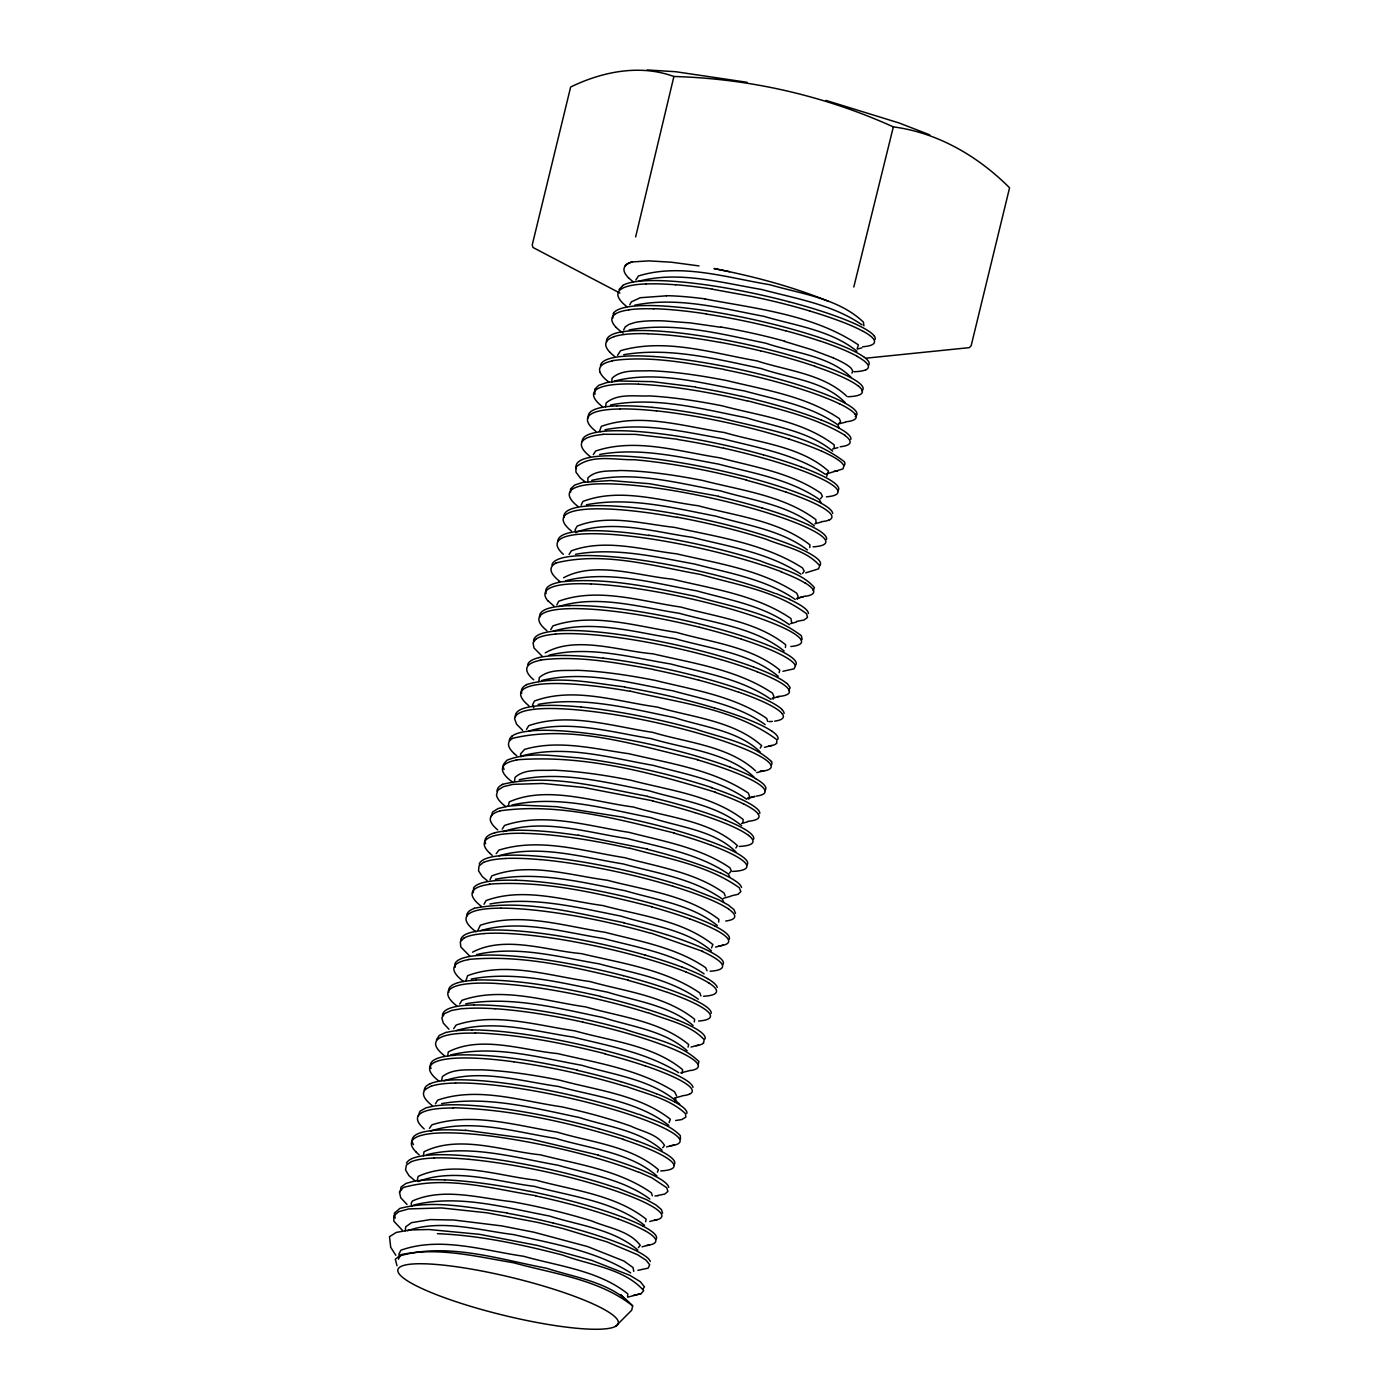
<?xml version="1.0" encoding="UTF-8"?>
<svg xmlns="http://www.w3.org/2000/svg" width="1399" height="1399" viewBox="0 0 1399 1399"><rect width="100%" height="100%" fill="white"/><g stroke="black" fill="none" stroke-linecap="round" stroke-linejoin="round"><path stroke-width="1.5" d="M834.066 447.645L834.206 444.917C802.536 420.714 759.849 415.923 722.146 405.815C698.188 401.093 674.003 397.316 649.591 395.917C635.286 396.599 618.201 393.014 606.187 402.842L605.575 406.882M742.991 822.122L743.131 819.412C711.444 795.139 668.897 790.33 631.159 780.31C605.557 775.238 579.676 771.304 553.567 770.184C540.871 770.936 525.429 768.261 515.112 777.284L514.482 781.324M611.765 382.312L612.062 378.202C621.803 369.074 637.035 371.417 649.363 370.718C675.297 371.609 701.021 375.632 726.483 380.511C764.763 389.901 806.139 396.179 839.33 418.581L840.607 421.624L838.578 423.88M809.741 547.569L809.951 544.858C778.613 520.445 735.769 516.021 698.311 505.773C660.853 500.859 619.477 487.377 582.911 501.454L581.127 505.214M473.247 892.737L473.649 887.875A130.492 25.986 13 0 1 487.464 881.65A130.492 25.165 12.4 0 1 516.004 880.303M718.649 922.046L718.876 919.335C687.416 895.115 644.956 890.219 607.323 880.251C569.83 875.337 528.455 861.854 491.836 875.896L490.035 879.656M776.602 743.096L776.935 739.756C735.279 708.751 679.582 702.945 630.092 691.106M785.416 647.475L785.696 644.782C756.509 621.418 716.183 616.976 680.963 607.079C641.284 601.378 597.67 586.968 558.691 601.238L556.837 604.963M694.324 1021.952L694.621 1019.259C665.469 995.878 625.161 991.471 589.976 981.556C550.349 976.17 506.525 961.078 467.633 975.68L465.867 980.839M405.22 1230.858L405.727 1226.783L411.463 1222.674L430.28 1219.596L453.888 1220.015L501.646 1225.891L533.998 1232.239L587.65 1246.596L623.989 1261.059L633.013 1267.546L633.764 1271.376M627.504 1296.593L627.854 1293.918C598.859 1270.572 558.603 1266.182 523.576 1256.267C483.722 1250.514 440.248 1236.209 400.918 1250.199L398.96 1253.924L399.484 1256.827M538.807 681.575L539.349 677.518C549.597 668.617 564.881 670.925 577.525 670.313C603.581 671.328 629.41 675.402 654.994 680.351C692.855 689.812 733.985 695.88 766.669 718.387L767.701 721.394M447.715 1056.018L448.275 1051.961C480.801 1035.085 522.824 1050.282 557.502 1053.569C597.181 1062.925 639.588 1069.535 674.528 1091.727L676.626 1095.872M612.797 318.185L613.496 313.393M423.39 1155.784L424.037 1151.744C458.959 1134.379 503.308 1151.027 540.171 1154.787C577.77 1164.388 619.04 1170.089 651.374 1192.822L652.319 1195.795M400.236 1191.808L401.041 1187.052L406.077 1183.379L415.153 1180.896L408.963 1175.65L405.535 1169.949L406.357 1165.192L411.393 1161.52M645.639 1221.764L646.111 1219.124C615.28 1194.763 572.873 1190.304 535.834 1180.109C497.974 1175.894 454.535 1159.876 418.179 1176.384L417.252 1180.354M681.978 1073.295L682.66 1069.728C653.141 1045.14 610.908 1041.171 574.814 1030.853C536.184 1025.275 494.407 1012.159 456.161 1025.03L453.713 1028.615M441.559 1080.588L442.416 1076.6C453.468 1067.962 468.63 1070.27 481.746 1069.798C507.959 1071.022 533.963 1075.027 559.67 1080.168C596.848 1090.328 639.36 1094.857 670.348 1119.2L669.124 1122.575M779.156 672.639L779.733 670.016C751.315 646.565 711.252 642.368 676.626 632.418C636.44 626.385 592.599 612.15 552.937 625.895L550.804 629.567M703.487 1042.902L704.204 1039.684C689.917 1024.243 667.271 1020.343 648.402 1012.771M398.383 1259.205L400.236 1255.777C448.082 1242.26 499.111 1259.292 546.554 1268.228C575.968 1277.847 610.663 1282.079 632.68 1305.914L631.718 1310.198L615.647 1326.322A113.424 19.306 13.7 0 1 432.886 1293.253A113.424 19.306 13.7 0 1 476.01 1269.925A113.424 19.306 13.7 0 1 615.647 1326.322M698.171 1064.761L698.905 1061.526C678.725 1041.993 648.279 1037.708 622.607 1028.527M688.063 1047.117L688.658 1044.511C660.311 1021.025 620.177 1016.881 585.639 1006.895C545.505 1001.212 501.507 986.347 461.88 1000.355L459.711 1004.01M508.327 805.911L509.253 801.924C546.589 785.119 594.4 802.012 633.31 806.996C667.638 817.383 710.29 820.671 737.395 845.608L735.857 847.986M969.332 347.599L971.133 345.815L1009.571 187.798C978.146 156.338 937.925 132.678 893.349 126.889C824.431 95.709 749.497 78.571 673.898 76.49L635.636 236.938M893.349 126.889L853.792 287.04M675.105 1102.115L675.857 1098.984M748.762 799.179L749.514 796.101L748.273 793.058C713.193 769.572 669.369 763.399 628.99 753.729C594.837 748.972 558.568 739.441 524.59 749.374L520.515 753.939L521.023 756.842M773.07 699.22L773.822 696.195L772.493 693.135C737.238 669.631 693.379 663.371 652.826 653.788C619.862 651.112 575.688 635.303 545.243 652.878M797.36 599.279L798.112 596.271L796.713 593.193C761.266 569.725 717.372 563.377 676.661 553.847C642.386 549.755 604.963 538.423 571.422 550.804L569.061 554.406M491.189 816.684L492.535 812.05L498.096 808.535L507.68 806.209L520.988 805.125L556.854 806.716L624.356 817.418M857.132 348.806L858.409 344.906C813.868 314.74 756.894 308.794 704.991 298.984M843.964 465.78L842.932 468.927L826.214 473.999M826.687 476.307L828.488 471.131C800.875 446.333 759.097 442.784 724.297 432.501C684.373 426.66 640.672 412.355 601.36 426.345L599.419 431.452M813.239 590.71L814.393 587.58C801.067 572.051 778.613 568.484 760.444 560.929C723.982 549.422 686.577 540.976 648.786 535.205M851.956 373.131L852.743 371.032L851.257 368.409A116.572 15.984 12.9 0 0 833.384 357.952M657.425 1172.187L658.387 1169.669C631.141 1145.956 591.112 1142.423 557.467 1132.193C516.616 1125.705 472.565 1111.873 431.976 1124.813L429.441 1128.381M418.266 1115.737L420.032 1111.226L425.995 1107.816L435.946 1105.612M795.454 665.714L794.16 668.809L782.95 671.258M788.844 690.651L790.138 687.556L787.182 683.481M711.496 947.892L712.913 944.57C682.257 920.245 639.99 915.628 602.986 905.573C565.021 900.466 523.331 886.879 486.083 900.571L484.002 904.261M477.916 930.248L480.347 925.246C520.498 911.676 564.619 926.313 605.137 932.294C639.291 941.23 676.032 947.403 705.638 967.671L707.02 970.749M623.674 329.919L625.231 326.894L628.938 324.428L634.761 322.557A116.204 23.188 12.5 0 1 663.703 320.896L690.494 322.924L721.219 327.349M629.777 304.755L631.334 301.887L640.235 297.725L666.606 295.801M760.234 748.098L761.686 745.684C733.915 720.835 692.085 717.32 657.128 707.037C617.431 701.633 573.555 686.577 534.488 701.004L532.547 704.729L533.823 707.807M526.531 729.334L528.752 725.679C568.519 711.881 612.517 726.396 652.791 732.377C687.031 742.729 728.879 745.947 755.617 770.901M435.439 1103.776L437.695 1100.139C477.531 1086.358 521.53 1101.048 561.803 1106.854C585.149 1112.048 608.32 1118.151 630.862 1126.143C642.228 1131.651 657.46 1133.977 664.525 1145.379L662.759 1147.705M593.333 454.64L595.624 451.02C635.636 437.607 679.529 451.667 719.943 457.84C754.183 466.899 791.309 472.81 820.933 493.252L822.402 496.348L820.601 498.656M617.554 355.398L620.544 350.677C665.032 337.789 712.581 353.125 756.876 360.872C786.798 370.683 823.207 373.813 846.692 396.179M502.241 829.082L504.549 825.462C544.526 811.822 588.542 826.249 628.955 832.335C663.231 841.271 700.13 847.497 729.858 867.73L731.327 870.825L729.491 873.133M436.505 1039.719L439.251 1035.435L446.176 1032.305M635.828 279.975L638.486 275.97C681.121 262.767 727.218 277.736 769.905 284.749C801.679 294.017 838.561 298.389 863.393 322.12L863.9 325.827M802.606 573.415L804.198 571.054L802.501 567.924C764.466 543.581 717.879 537.041 674.528 527.388C642.753 523.908 607.935 513.835 577.157 526.129L575.076 529.801L575.898 532.792M642.683 1289.336L644.449 1286.923L640.375 1281.729L629.795 1275.293L591.672 1260.342L537.898 1245.53L479.63 1234.338L428.916 1229.511L409.82 1229.966L396.302 1232.414L389.482 1236.681L390.723 1247.348L395.812 1255.27M496.243 853.705L498.848 850.155C539.594 837.232 583.68 851.239 624.619 857.674C658.212 866.925 695.163 872.364 724.052 892.999L725.224 896.025M536.342 638.644L533.019 642.771L533.963 647.929L542.182 656.236M638.399 1247.611L640.235 1245.302C629.2 1230.613 608.198 1227.937 592.039 1221.082C565.826 1212.95 539.052 1206.568 512.034 1201.689C479.56 1198.226 443.431 1187.121 412.355 1201.024L411.166 1203.525L411.813 1206.463M627.906 1297.1L641.004 1293.69L643.715 1290.63C624.024 1268.246 589.451 1265.186 562.573 1255.043C521.565 1244.515 479.84 1235.317 437.415 1233.691M463.996 937.89L460.288 941.929L460.831 947.001L470.029 956.339M618.988 289.541L622.852 285.571M563.587 577.752C595.397 560.719 638.206 575.898 672.324 579.134C712.441 588.839 756.142 594.89 790.89 618.463L791.642 622.293M472.512 952.194C504.829 935.057 546.869 950.655 581.337 953.611C621.488 963.264 665.067 969.35 699.832 992.94L700.916 995.948M483.669 862.221L478.983 865.998L478.545 870.843L482.34 876.613L487.079 880.548M418.056 1181.578C454.71 1167.378 496.715 1181.665 534.313 1186.352C571.352 1196.547 613.759 1201.007 644.589 1225.367M407.494 1230.735C441.315 1218.791 479.245 1230.386 513.853 1234.635C553.497 1243.973 595.782 1250.689 630.669 1272.88M443.99 1080.85C480.522 1068.626 521.023 1081.252 558.149 1086.411C595.327 1096.571 637.857 1101.1 668.844 1125.443M425.366 1089.366L431.347 1085.956M558.883 606.519C597.81 594.33 640.2 607.306 679.459 613.322C714.662 623.22 754.988 627.661 784.174 651.025M575.636 532.354C612.972 518.924 654.452 532.04 692.453 537.338C729.229 546.642 768.89 552.762 800.98 574.15M553.217 631.211C592.756 619.495 635.408 632.348 675.105 638.661C709.73 648.611 749.794 652.808 778.211 676.259M503.045 831.706C543.004 818.065 587.02 832.492 627.452 838.578C661.71 847.514 698.608 853.74 728.337 873.973L729.806 877.068M480.714 930.58C520.655 918.986 563.622 932.276 603.616 938.519C637.769 947.473 674.528 953.646 704.117 973.914M430.455 1131.057C471.043 1118.116 515.094 1131.948 555.945 1138.436C589.591 1148.666 629.62 1152.199 656.865 1175.894M456.301 1030.591C494.249 1019.084 535.17 1031.413 573.31 1037.096C609.125 1045.997 647.09 1052.713 678.742 1072.683M499.023 855.716C539.454 844.174 582.683 857.377 623.097 863.917C656.691 873.168 693.642 878.607 722.531 899.242L723.703 902.268M512.226 738.392C573.223 723.86 638.171 745.877 697.716 759.64M638.311 281.356C678.76 270.532 721.464 282.738 761.756 289.506C795.699 298.652 832.685 304.44 862.046 324.883M548.933 655.222C588.996 645.429 631.019 657.408 670.768 664C704.746 673.059 741.627 678.9 770.971 699.378M523.086 755.6C565.878 744.565 610.926 757.978 653.368 765.393C685.02 774.207 719.523 779.908 746.751 799.301M591.69 480.364C634.184 470.554 678.532 483.407 720.502 490.874C752.12 500.265 787.934 504.829 814.358 525.849M565.808 580.742C608.827 569.743 654.05 583.348 696.667 590.833C728.092 599.664 762.455 605.242 789.386 624.706M476.482 954.608C516.965 945.182 559.198 957.056 599.262 963.876C632.785 973.074 669.474 978.601 698.311 999.183M450.6 1054.986C493.812 1044.336 539.087 1057.627 581.844 1065.286C615.018 1075.324 653.473 1079.643 679.739 1104.231M519.256 779.75C562.223 770.552 606.641 782.758 648.996 790.767C680.141 800.193 715.781 804.512 741.61 825.655M555.893 562.975C603.494 551.189 653.333 566 700.427 574.447C736.364 584.782 776.183 590.85 806.628 613.829L807.485 617.431L804.11 620.002L796.608 621.401M426.433 1154.77C469.767 1144.102 515.164 1157.655 558.009 1165.245C589.084 1174.146 623.394 1179.427 649.853 1199.048M526.461 684.583C558.393 675.052 592.494 683.114 624.758 686.944M502.363 784.349C550.367 772.947 600.416 787.637 647.824 796.311M614.144 381.158C656.953 370.088 701.896 383.413 744.355 390.916C776.078 399.659 810.493 405.5 837.826 424.824L839.085 427.867M413.614 1205.064C458.277 1193.872 505.056 1207.634 549.265 1215.976C578.854 1225.402 613.986 1229.196 637.839 1250.129M541.64 680.526C584.904 669.876 630.057 683.062 672.832 690.791C704.152 699.57 738.34 705.218 765.148 724.63M723.44 898.315L730.505 896.322M814.813 523.786L820.951 522.107M790.4 623.674L796.503 622.03M796.538 598.492L803.795 596.534M741.575 823.469L747.608 821.843M772.108 698.398L779.365 696.475M649.748 1221.502L657.285 1219.491M832.492 449.062L837.949 447.61M805.719 572.856L818.537 568.868L819.709 565.738C806.384 550.209 783.93 546.624 765.76 539.087C736.678 529.871 706.985 522.736 677.011 517.14M797.71 598.125L805.037 596.184M764.519 747.328L772.038 745.335M756.719 772.65L764.151 770.674L760.304 770.989M715.501 947.14L722.968 945.164M691.054 1047.047L698.556 1045.053M690.424 1070.392L680.753 1072.928M666.519 1146.953L673.986 1144.977M642.019 1246.841L649.468 1244.883M857.727 348.928L861.836 347.861M511.912 805.037C557.974 794.702 605.697 808.902 650.955 817.646C679.214 827.211 714.085 830.114 735.874 851.851M747.486 798.357L754.935 796.398L747.661 798.304M674.335 1098.058L681.628 1096.169M839.365 423.722L845.416 422.183M634.691 305.192C677.553 296.448 721.674 308.34 763.819 316.314C795.227 325.617 830.884 330.147 856.94 351.236M610.541 404.993C655.746 396.267 702.053 408.963 746.332 417.776C775.431 426.765 808.727 431.242 832.685 451.16M586.408 504.794C629.585 496.47 673.776 507.994 716.148 516.231C746.839 525.359 781.464 530.116 807.398 549.947M495.368 879.254C538.545 870.947 582.753 882.472 625.161 890.726C656.288 899.942 691.683 904.576 717.355 925.578M471.236 979.055C516.668 970.451 563.185 983.34 607.656 992.206C636.405 1001.247 669.666 1005.409 693.1 1025.502M474.104 908.283C524.065 898.788 575.164 912.9 624.076 922.71M731.31 895.867L738.147 894.258L740.84 891.513L739.284 887.753C707.369 865.054 667.008 858.426 629.917 848.196M538.143 704.397C583.715 696.09 630.232 708.559 674.79 717.67C703.347 727.06 738.06 730.435 760.164 751.928M605.067 429.755C644.17 422.113 684.233 431.836 722.776 438.744C757.576 447.645 794.824 454.045 825.183 474.209M489.895 903.999C533.509 896.077 578.049 907.636 620.789 916.083C651.182 925.543 686.612 929.618 711.392 950.813M633.292 1295.387L641.004 1293.69M465.762 1003.8C511.649 995.738 558.411 1008.312 603.249 1017.58C631.369 1026.691 664.525 1030.503 687.136 1050.736M441.647 1103.619C487.656 1095.644 534.47 1108.183 579.413 1117.539C607.079 1126.51 639.92 1130.409 662.094 1150.188M575.496 554.301C615.158 547.201 655.589 556.819 694.603 564.042C728.739 573.065 765.655 579.029 795.192 599.437M657.617 1195.515L664.84 1194.029L667.9 1191.388L666.728 1187.716L651.934 1177.853L638.766 1172.065M629.2 329.937C674.755 321.543 721.237 334.099 765.795 343.192C794.02 352.95 829.415 355.661 851.239 377.45M499.583 810.878C558.428 802.536 617.763 819.167 674.58 833.087M623.744 354.699C669.771 346.952 716.48 359.071 761.388 368.567C789.001 378.325 824.291 380.773 845.188 402.667M599.629 454.5C639.168 447.243 679.529 456.966 718.439 464.083C752.662 473.142 789.788 479.053 819.412 499.495L820.881 502.591M462.457 1008.522L451.562 1010.445L444.62 1013.558L441.822 1017.825L443.291 1023.106L448.957 1029.262M675.665 1120.494L681.75 1119.585L685.79 1117.189L685.597 1113.744C669.404 1098.495 646.198 1093.931 625.93 1086.324M612.202 360.68C649.591 355.468 687.346 363.058 724.157 369.388M558.953 582.106C604.683 576.703 650.535 587.16 695.111 596.289C731.047 606.624 770.866 612.692 801.312 635.671L802.169 639.291M540.259 660.066C578.137 655.239 616.26 662.829 653.455 669.404M516.283 759.867C583.978 754.498 651.479 772.528 715.693 792.306M468.368 959.452C522.404 954.38 576.318 967.618 628.518 980.209M866.383 358.144L968.773 347.704M833.961 471.323L837.669 470.991M489.265 884.133C544.228 880.268 598.824 893.331 651.759 906.692M637.874 1270.344L648.192 1268.124L649.678 1264.748L646.076 1260.202L637.507 1254.693L606.956 1241.875L562.888 1228.549L537.916 1222.464L487.009 1212.811L441.559 1207.949L408.77 1208.911L398.837 1211.639L393.801 1215.801L393.871 1221.24L402.335 1230.228M602.882 434.267L635.251 434.372L677.378 439.234M454.36 1055.056C495.788 1053.499 536.884 1061.404 577.227 1070.043M475.695 979.982C517.927 979.178 559.74 987.239 600.783 996.385M452.979 1107.728C511.037 1109.442 568.326 1122.155 623.604 1139.398M474.978 1032.882C519.134 1034.403 562.73 1043.024 605.47 1053.814M647.23 69.95L675.857 71.734L746.944 82.279M465.307 1130.217L530.413 1138.961L598.475 1155.119M699.01 265.915L671.485 262.225L648.804 260.879L632.348 261.928A130.369 22.174 13.7 0 0 625.143 265.583M695.53 387.016L652.511 381.647L618.813 380.983L606.851 382.539L598.737 385.32L594.75 389.272L594.995 394.273M506.98 1212.898C471.813 1208.089 435.019 1199.398 399.869 1208.404L394.326 1213.213L395.183 1218.074M712.318 289.208L752.032 296.466A130.492 21.37 11.8 0 1 809.671 310.928M578.084 835.116L647.37 849.071M729.509 271.668L714.015 268.556C752.889 276.25 791.484 286.253 828.225 301.257M535.695 1195.673C492.483 1188.853 446.508 1175.265 403.262 1187.541L399.432 1192.018L400.709 1197.736L407.022 1204.487M718.684 496.26L649.731 483.739L610.524 480.557L582.928 482.323L574.674 485.051L570.53 488.968L570.6 492.291M718.614 417.374C761.004 428.724 808.657 434.494 844.297 461.67A130.492 18.152 14 0 1 844.436 465.115M652.896 800.823L583.575 787.445L542.882 783.457L512.996 784.349L503.413 786.675L497.852 790.208L496.505 794.824A130.492 26.126 14.2 0 0 505.931 806.751M746.664 480.032C709.783 470.501 672.254 463.121 634.289 459.711C615.35 460.166 591.532 453.783 575.846 467.126L575.951 472.093L580.27 477.986L585.324 481.956M747.206 400.709C780.625 409.645 815.425 417.357 845.311 435.474M673.898 76.49C639.85 64.022 602.392 71.611 570.652 87L532.215 245.017L533.019 247.396M825.987 100.413L899.277 123.042L929.705 134.829M784.454 341.391L811.927 349.75L833.542 357.969M693.554 728.424C719.89 737.588 750.546 742.187 771.618 761.616M651.287 933.238L702.753 951.372M711.899 787.62C668.792 773.507 624.321 763.679 579.343 757.908C555.473 756.317 529.836 751.123 506.91 760.234L503.465 764.344A130.492 26.214 14.1 0 0 504.077 769.433M764.606 565.668L781.621 571.771M688.168 887.666L718.387 899.609L728.179 904.943L733.95 909.595L735.524 913.355M616.854 1187.768L646.53 1199.66L655.974 1204.959L661.395 1209.54L662.601 1213.213M639.186 1114.321C653.263 1120.249 669.369 1124.254 680.281 1135.586L680.474 1139.048M776.305 593.631L790.12 599.489M533.474 247.745L619.914 293.056M632.68 1305.914C599.262 1279.403 553.882 1273.877 513.73 1262.807C476.779 1256.617 438.394 1246.841 401.006 1254.623L395.287 1259.257L397.019 1265.745M548.268 601.045L554.091 606.204M626.49 1300.038L620.894 1294.932L626.21 1299.933M522.649 730.365L516.563 724.157L514.64 718.789A130.492 26.144 13.1 0 1 523.821 711.269A130.492 25.462 12.5 0 1 548.53 708.506A130.492 24.378 12.1 0 1 585.499 710.709A130.492 23.031 11.8 0 1 629.882 717.25A130.492 21.492 11.8 0 1 676.049 727.288A130.492 20.076 12.1 0 1 717.757 739.162A130.492 18.939 12.5 0 1 749.847 751.176A130.492 18.239 13.1 0 1 767.964 761.546A130.492 18.1 13.8 0 1 764.658 770.832M754.096 777.144C727.358 752.172 685.51 748.972 651.269 738.62C611.503 732.342 568.676 719.226 529.049 730.995A130.492 24.99 12.3 0 1 560.509 730.82A130.492 23.713 11.9 0 1 601.972 735.349A130.492 22.279 11.8 0 1 648.069 743.831A130.492 20.74 11.9 0 1 692.732 755.023A130.492 19.464 12.3 0 1 730.226 767.177M455.34 967.181L454.955 963.789A130.492 26.056 13 0 1 466.899 957.021A130.492 25.287 12.4 0 1 493.882 955.097A130.492 24.168 12 0 1 532.337 958A130.492 22.734 11.8 0 1 577.472 965.275A130.492 21.282 11.9 0 1 623.342 975.663M587.965 481.728L587.825 477.968C596.289 469.557 609.772 471.411 620.701 470.501C648.279 471.008 675.612 475.24 702.648 480.452C740.858 490.402 783.597 495.473 815.879 519.606L815.967 522.387M507.155 1213.16A130.492 21.457 11.8 0 1 553.147 1223.023M846.15 421.746A130.492 18.589 14.6 0 0 853.215 420.19A130.492 18.117 13.9 0 0 854.789 413.789M855.244 416.482A130.492 18.239 14.2 0 0 856.94 413.492A130.492 18.082 13.5 0 0 847.759 404.713A130.492 18.484 12.9 0 0 823.154 393.416A130.492 19.394 12.3 0 0 786.29 381.262A130.492 20.67 11.9 0 0 741.925 369.983A130.492 22.139 11.8 0 0 695.775 361.292A130.492 23.626 11.9 0 0 653.893 356.5M839.785 403.926A130.492 18.17 13.3 0 1 854.806 413.807M839.662 403.909A130.492 18.764 12.6 0 0 810.091 392.105A130.492 19.813 12.2 0 0 769.87 380.073A130.492 21.142 11.9 0 0 724.192 369.616M653.928 356.518A130.492 24.902 12.3 0 0 621.733 356.448A130.492 25.812 12.8 0 0 603.511 361.344A130.492 26.266 13.4 0 0 600.468 365.541M600.136 372.379A130.492 26.231 13.3 0 1 612.657 360.837M609.037 382.207A130.492 26.231 14 0 1 600.154 372.379M840.169 446.753A130.492 18.379 14.4 0 0 849.753 443.273A130.492 18.082 13.7 0 0 844.786 435.369M850.837 439.356A130.492 18.082 13.6 0 0 844.017 431.049A130.492 18.414 12.9 0 0 821.23 419.98M821.108 419.98A130.492 19.236 12.4 0 0 785.643 407.826A130.492 20.46 12 0 0 741.942 396.372M746.926 400.901A130.492 22.401 11.8 0 0 678.55 387.96A130.492 23.853 12 0 0 638.574 384.2M695.828 387.331A130.492 21.842 11.8 0 1 741.89 396.442M638.364 384.13A130.492 25.147 12.4 0 0 609.142 385.232A130.492 26.004 13 0 0 594.68 391.283A130.492 26.319 13.6 0 0 597.006 401.688A130.492 26.074 14.3 0 0 602.602 406.812M821.405 451.055A130.492 18.257 13.1 0 1 843.824 465.745M788.844 439.041A130.492 18.956 12.5 0 1 821.44 451.073M788.984 439.041A130.492 20.128 12.1 0 0 746.856 427.202A130.492 21.562 11.8 0 0 700.672 417.322A130.492 23.084 11.8 0 0 656.341 410.834M652.196 407.354A130.492 23.153 11.9 0 1 718.579 417.654M619.914 408.928A130.492 24.448 12.1 0 1 656.463 410.921M616.907 405.937A130.492 24.517 12.1 0 1 652.109 407.319M620.054 408.98A130.492 25.479 12.5 0 0 595.939 411.901A130.492 26.161 13.2 0 0 587.458 419.63A130.492 26.284 13.8 0 0 595.852 431.347M616.749 405.885A130.492 25.654 12.7 0 0 594.558 409.505A130.492 26.214 13.3 0 0 588.402 417.846M826.424 496.802A130.492 18.921 14.8 0 0 829.992 496.4A130.492 18.222 14.2 0 0 838.001 491.626A130.492 18.082 13.5 0 0 829.205 482.917A130.492 18.484 12.9 0 0 804.845 471.638A130.492 19.394 12.3 0 0 768.034 459.467A130.492 20.635 12 0 0 723.685 448.187M837.791 490.822A130.492 18.1 13.5 0 0 827.404 478.441A130.492 18.537 12.8 0 0 801.242 466.969M763.452 454.85A130.492 19.516 12.3 0 1 801.382 466.986M763.417 454.867A130.492 20.775 11.9 0 0 718.614 443.798A130.492 22.332 11.8 0 0 672.604 435.421A130.492 23.783 11.9 0 0 631.509 431.119A130.492 25.06 12.3 0 0 600.696 431.609M677.693 439.513A130.492 22.069 11.8 0 1 723.65 448.257M603.319 434.424A130.492 26.109 13.1 0 0 581.529 443.343A130.492 26.301 13.8 0 0 587.86 454.623A130.492 25.951 14.4 0 0 590.518 456.808M600.888 431.679A130.492 25.882 12.8 0 0 584.31 437.048A130.492 26.284 13.5 0 0 582.141 441.472M828.803 520.131A130.492 18.624 14.6 0 1 821.633 521.652M828.838 520.148A130.492 18.117 14 0 0 830.586 513.783A130.492 18.17 13.3 0 0 815.687 503.937A130.492 18.729 12.7 0 0 786.221 492.151M832.667 513.485A130.492 18.1 13.9 0 0 830.341 509.551A130.492 18.222 13.2 0 0 813.553 499.391M813.379 499.373A130.492 18.852 12.6 0 0 782.356 487.429A130.492 19.971 12.1 0 0 741.295 475.503M746.174 480.154A130.492 19.743 12.2 0 1 786.151 492.168M741.155 475.555A130.492 21.265 11.9 0 0 695.39 465.36A130.492 22.786 11.8 0 0 650.675 458.382A130.492 24.185 12 0 0 612.832 455.777A130.492 25.759 12.7 0 0 579.483 461.058A130.492 26.266 13.4 0 0 576.44 468.56M813.081 546.817A130.492 18.379 14.4 0 0 825.375 543.232A130.492 18.065 13.7 0 0 820.898 535.432A130.492 18.327 13 0 0 800.333 524.677A130.492 19.096 12.4 0 0 766.442 512.576A130.492 20.285 12 0 0 723.58 500.877A130.492 21.737 11.8 0 0 677.308 491.294A130.492 23.223 11.9 0 0 633.625 485.313A130.492 24.587 12.1 0 0 598.247 483.879A130.492 25.619 12.6 0 0 575.828 487.429A130.492 26.214 13.3 0 0 569.376 495.683A130.492 26.266 13.9 0 0 577.997 506.455M826.512 539.332A130.492 18.082 13.6 0 0 819.831 531.06A130.492 18.379 13 0 0 797.255 520.043A130.492 19.184 12.4 0 0 761.913 507.907M718.439 496.47A130.492 20.373 12 0 1 761.86 507.942M820.076 565.074A130.492 18.152 14 0 0 819.936 561.629A130.492 18.135 13.4 0 0 807.188 552.168A130.492 18.659 12.7 0 0 779.488 540.539A130.492 19.656 12.2 0 0 740.491 528.402A130.492 20.985 11.9 0 0 695.198 517.578A130.492 22.489 11.8 0 0 649.451 509.621A130.492 23.923 12 0 0 609.264 505.826A130.492 25.147 12.4 0 0 579.868 506.875A130.492 25.986 12.9 0 0 565.179 512.856A130.492 26.301 13.6 0 0 564.059 517.543M677.168 517.438A130.492 23.661 11.9 0 0 613.357 509.271A130.492 24.955 12.3 0 0 582.264 509.638A130.492 25.882 12.8 0 0 565.423 514.954A130.492 26.284 13.5 0 0 565.196 524.765A130.492 26.144 14.2 0 0 571.404 531.025M805.422 596.289A130.492 18.239 14.2 0 0 813.711 591.602A130.492 18.082 13.5 0 0 805.125 582.963M780.747 571.701A130.492 18.449 12.9 0 1 804.932 582.928M763.959 565.668A130.492 20.565 12 0 0 700.339 548.268A130.492 22.069 11.8 0 0 654.207 539.437A130.492 23.556 11.9 0 0 612.045 534.453A130.492 24.867 12.2 0 0 579.396 534.208A130.492 25.812 12.8 0 0 560.597 538.93A130.492 26.284 13.4 0 0 558.201 548.216A130.492 26.196 14.1 0 0 563.325 554.266M649.153 535.52A130.492 24.343 12.1 0 0 590.938 530.676A130.492 25.462 12.5 0 0 566.56 533.544A130.492 26.144 13.2 0 0 557.869 541.203M808.395 613.462A130.492 18.1 13.9 0 0 806.191 609.544A130.492 18.204 13.2 0 0 789.491 599.402M775.431 593.561A130.492 19.831 12.1 0 0 717.6 575.584A130.492 21.3 11.9 0 0 671.852 565.301A130.492 22.821 11.8 0 0 626.962 558.253A130.492 24.255 12.1 0 0 588.909 555.56A130.492 25.392 12.5 0 0 562.748 557.799A130.492 26.109 13.1 0 0 551.975 564.899M556.172 563.045A130.492 26.301 13.6 0 0 555.455 577.577A130.492 26.056 14.3 0 0 559.862 581.459M790.872 646.495A130.492 18.712 14.7 0 0 796.765 645.499A130.492 18.152 14 0 0 801.05 639.763M801.032 639.763A130.492 18.135 13.4 0 0 788.546 630.354A130.492 18.642 12.7 0 0 761.021 618.725A130.492 19.638 12.2 0 0 722.129 606.589M722.111 606.606A130.492 20.95 11.9 0 0 676.906 595.747A130.492 22.436 11.8 0 0 631.194 587.772A130.492 23.87 12 0 0 590.92 583.908M590.973 583.943A130.492 25.095 12.3 0 0 561.331 584.869A130.492 25.934 12.9 0 0 546.344 590.745A130.492 26.301 13.6 0 0 547.953 600.993M546.117 593.596A130.492 26.214 13.3 0 1 559.425 582.264M795.716 665.015A130.492 18.065 13.7 0 0 791.537 657.285A130.492 18.327 13 0 0 771.164 646.548A130.492 19.079 12.5 0 0 737.413 634.447A130.492 20.268 12 0 0 694.638 622.747A130.492 21.684 11.8 0 0 648.419 613.147A130.492 23.171 11.9 0 0 604.7 607.114A130.492 24.535 12.1 0 0 569.183 605.61M795.314 665.679A130.492 18.239 13.2 0 0 773.525 651.112A130.492 18.921 12.5 0 0 741.33 639.133M699.605 627.312A130.492 20.041 12.1 0 1 741.383 639.151M699.622 627.312A130.492 21.457 11.8 0 0 653.595 617.361A130.492 22.979 11.8 0 0 609.212 610.768A130.492 24.378 12.1 0 0 572.313 608.617A130.492 25.497 12.6 0 0 547.761 611.433A130.492 26.161 13.2 0 0 538.895 619.058A130.492 26.284 13.9 0 0 546.922 630.687M569.236 605.645A130.492 25.584 12.6 0 0 546.519 609.055A130.492 26.179 13.2 0 0 539.717 617.239M777.337 696.615A130.492 18.991 14.8 0 0 780.974 696.23A130.492 18.274 14.2 0 0 789.403 691.578A130.492 18.082 13.6 0 0 781.062 682.957A130.492 18.449 12.9 0 0 757.104 671.747M753.589 667.061A130.492 18.502 12.8 0 1 786.745 683.412M720.887 659.594A130.492 19.341 12.3 0 1 757.279 671.782M753.624 667.078A130.492 19.429 12.3 0 0 716.026 654.942A130.492 20.723 11.9 0 0 671.45 643.855A130.492 22.227 11.8 0 0 625.51 635.408M720.817 659.611A130.492 20.583 12 0 0 676.766 648.262A130.492 22.069 11.8 0 0 630.529 639.36A130.492 23.538 11.9 0 0 588.367 634.377A130.492 24.832 12.2 0 0 555.525 634.044M625.493 635.408A130.492 23.713 11.9 0 0 584.187 630.932A130.492 24.99 12.3 0 0 552.92 631.246A130.492 25.882 12.8 0 0 535.939 636.528A130.492 26.301 13.5 0 0 533.579 640.899M536.534 638.696A130.492 25.777 12.7 0 1 555.63 634.097M774.644 721.15A130.492 18.624 14.6 0 0 779.855 719.96A130.492 18.117 14 0 0 782.251 713.752M772.405 721.394A130.492 18.624 14.6 0 1 769.048 721.604M781.936 709.52A130.492 18.117 13.9 0 1 784.087 713.42M782.198 713.735A130.492 18.17 13.3 0 0 767.841 703.994A130.492 18.729 12.7 0 0 738.864 692.225M782.024 709.555A130.492 18.204 13.2 0 0 765.638 699.448A130.492 18.834 12.6 0 0 735.052 687.539A130.492 19.953 12.1 0 0 694.166 675.542M698.958 680.194A130.492 19.743 12.2 0 1 738.724 692.243M653.49 669.631A130.492 21.055 11.9 0 1 698.905 680.229M694.131 675.56A130.492 21.317 11.9 0 0 648.192 665.242A130.492 22.856 11.8 0 0 603.179 658.142M565.109 655.449A130.492 24.22 12 0 1 603.266 658.212M538.755 657.617A130.492 25.357 12.5 0 1 565.144 655.466M540.731 660.223A130.492 26.214 13.3 0 0 527.091 671.45A130.492 26.249 14 0 0 533.684 679.809M527.72 664.63A130.492 26.074 13.1 0 1 538.842 657.652M776.707 743.114A130.492 18.414 14.4 0 1 768.751 746.174M771.811 731.082A130.492 18.065 13.6 0 1 777.879 739.232M771.706 731.065A130.492 18.379 13 0 0 749.654 720.1A130.492 19.201 12.4 0 0 714.609 707.964M714.434 707.981A130.492 20.355 12 0 0 671.135 696.457A130.492 21.789 11.8 0 0 625.038 687.241M630.25 691.333A130.492 23.853 12 0 0 567.207 683.779A130.492 25.112 12.4 0 0 537.356 684.636A130.492 25.969 12.9 0 0 522.124 690.459A130.492 26.301 13.6 0 0 523.628 700.689A130.492 26.091 14.3 0 0 528.944 705.761M521.775 693.309A130.492 26.301 13.6 0 1 526.741 684.671M771.426 761.563A130.492 18.17 14.1 0 1 771.391 764.973M693.012 728.529A130.492 21.58 11.8 0 0 624.898 713.21A130.492 23.118 11.9 0 0 581.092 707.037M581.022 707.02A130.492 24.535 12.1 0 0 545.33 705.428A130.492 25.584 12.6 0 0 522.422 708.803A130.492 26.214 13.3 0 0 515.444 716.918M756.317 796.101A130.492 18.257 14.2 0 0 765.113 791.554A130.492 18.082 13.6 0 0 757.051 783.003A130.492 18.432 12.9 0 0 733.251 771.811A130.492 19.254 12.4 0 0 697.017 759.692M755.53 778.561A130.492 18.1 13.5 0 1 764.588 790.662M730.086 767.159A130.492 18.519 12.8 0 1 755.6 778.578M511.824 736.259A130.492 25.864 12.8 0 1 529.137 731.082M514.22 753.571A130.492 26.301 13.7 0 1 512.454 738.462M509.288 740.596A130.492 26.284 13.5 0 1 511.859 736.276M516.773 755.74A130.492 25.986 14.4 0 1 514.237 753.571M747.888 821.3A130.492 18.642 14.6 0 0 755.443 819.884A130.492 18.135 14 0 0 758.013 813.728M759.797 813.396A130.492 18.1 13.9 0 0 757.873 809.549A130.492 18.187 13.2 0 0 741.645 799.476M743.796 804.005A130.492 18.152 13.3 0 1 757.961 813.728M714.906 792.271A130.492 18.694 12.7 0 1 743.708 804.005M711.112 787.602A130.492 18.782 12.6 0 1 741.522 799.476M516.756 760.024A130.492 26.214 13.3 0 0 502.748 771.164A130.492 26.249 14 0 0 512.559 782.163M739.249 846.412A130.492 18.379 14.4 0 0 752.312 843.055A130.492 18.082 13.7 0 0 748.587 835.413M753.554 839.173A130.492 18.082 13.6 0 0 747.608 831.076A130.492 18.362 13 0 0 725.679 820.129M748.517 835.413A130.492 18.309 13.1 0 0 728.582 824.745A130.492 19.026 12.5 0 0 695.093 812.679M725.626 820.129A130.492 19.149 12.4 0 0 690.809 808.01A130.492 20.32 12 0 0 647.562 796.503M652.581 800.98A130.492 20.163 12.1 0 1 694.988 812.697M497.135 791.292A130.492 26.301 13.6 0 1 502.643 784.437M732.551 871.402A130.492 18.852 14.8 0 0 739.914 870.668A130.492 18.204 14.1 0 0 746.839 865.614A130.492 18.1 13.5 0 0 736.871 856.695A130.492 18.519 12.8 0 0 711.444 845.293M747.014 864.897A130.492 18.152 14.1 0 0 747.258 861.539A130.492 18.117 13.4 0 0 735.174 852.201A130.492 18.607 12.8 0 0 707.964 840.624M674.021 833.157A130.492 19.411 12.3 0 1 711.322 845.293M707.842 840.624A130.492 19.551 12.2 0 0 669.317 828.505A130.492 20.828 11.9 0 0 624.304 817.663M499.863 810.983A130.492 26.284 13.5 0 0 491.923 823.731A130.492 26.161 14.2 0 0 497.729 829.922M741.522 887.473A130.492 18.082 13.8 0 0 738.62 883.399A130.492 18.239 13.1 0 0 720.625 873.046M720.52 873.046A130.492 18.921 12.5 0 0 688.64 861.05A130.492 20.006 12.1 0 0 647.003 849.21M629.777 848.371A130.492 22.716 11.8 0 0 561.541 836.252A130.492 24.168 12 0 0 523.086 833.332M578.434 835.413A130.492 24.29 12.1 0 0 519.606 830.237A130.492 25.392 12.5 0 0 494.581 832.877M522.964 833.297A130.492 25.357 12.5 0 0 496.12 835.29A130.492 26.091 13.1 0 0 484.561 842.163A130.492 26.301 13.7 0 0 489.807 853.215M494.529 832.86A130.492 26.126 13.1 0 0 485.033 840.309A130.492 26.301 13.8 0 0 485.628 843.754M492.221 855.366A130.492 25.986 14.4 0 1 489.737 853.198M725.749 921.014A130.492 18.362 14.4 0 0 734.527 917.324A130.492 18.082 13.7 0 0 728.809 909.263M728.984 909.298A130.492 18.344 13 0 0 707.474 898.403A130.492 19.166 12.4 0 0 672.902 886.267M687.399 887.666A130.492 20.46 12 0 0 624.269 870.213A130.492 21.964 11.8 0 0 578.154 861.224A130.492 23.503 11.9 0 0 535.607 856.013A130.492 24.815 12.2 0 0 502.398 855.523A130.492 25.794 12.8 0 0 482.9 860.035A130.492 26.266 13.4 0 0 479.227 864.057M672.954 886.267A130.492 20.39 12 0 0 629.655 874.637A130.492 21.842 11.8 0 0 583.331 865.264A130.492 23.328 11.9 0 0 539.997 859.528M505.459 858.461A130.492 24.622 12.2 0 1 540.136 859.616M483.949 862.309A130.492 25.637 12.6 0 1 505.546 858.514M723.213 945.234A130.492 18.764 14.7 0 1 718.439 946.004M723.248 945.234A130.492 18.17 14.1 0 0 728.372 939.726A130.492 18.117 13.4 0 0 716.725 930.457M729.229 939.149A130.492 18.152 14 0 0 728.424 935.546A130.492 18.135 13.4 0 0 714.522 925.876M689.812 918.898A130.492 18.607 12.8 0 1 716.638 930.457M714.714 925.928A130.492 18.712 12.7 0 0 686.122 914.177A130.492 19.743 12.2 0 0 646.495 902.075A130.492 21.107 11.9 0 0 600.958 891.373A130.492 22.594 11.8 0 0 555.403 883.696A130.492 24.045 12 0 0 515.829 880.216M651.304 906.762A130.492 19.551 12.2 0 1 689.69 918.898M489.737 884.308A130.492 26.161 13.2 0 0 472.093 894.433A130.492 26.284 13.9 0 0 481.343 906.307M710.115 971.221A130.492 18.502 14.5 0 0 721.097 968.668A130.492 18.1 13.9 0 0 719.716 961.568A130.492 18.222 13.2 0 0 702.001 951.268M722.636 964.838A130.492 18.065 13.7 0 0 719.243 957.301A130.492 18.292 13.1 0 0 699.395 946.651A130.492 19.044 12.5 0 0 666.274 934.584M623.797 922.85A130.492 20.163 12.1 0 1 666.151 934.602M650.815 933.308A130.492 21.387 11.8 0 0 583.121 917.359A130.492 22.926 11.8 0 0 538.475 910.557A130.492 24.36 12.1 0 0 500.964 908.143M500.999 908.161A130.492 25.462 12.5 0 0 475.747 910.732A130.492 26.144 13.1 0 0 466.077 918.146A130.492 26.301 13.8 0 0 473.247 929.601A130.492 25.916 14.5 0 0 475.992 931.804M466.776 916.328A130.492 26.301 13.5 0 1 474.418 908.371M703.54 996.245A130.492 18.309 14.3 0 0 716.515 991.471A130.492 18.082 13.6 0 0 709.031 983.042M707.457 978.566A130.492 18.082 13.5 0 1 717.232 987.467M685.79 971.938A130.492 18.414 12.9 0 1 708.978 983.042M682.38 967.234A130.492 18.502 12.9 0 1 707.492 978.583M685.982 971.955A130.492 19.289 12.4 0 0 650.098 959.766A130.492 20.548 12 0 0 606.152 948.33A130.492 21.999 11.8 0 0 559.88 939.289A130.492 23.468 11.9 0 0 517.333 934.095A130.492 24.762 12.2 0 0 483.984 933.553M645.166 955.097A130.492 19.359 12.3 0 1 682.275 967.234M645.236 955.115A130.492 20.653 11.9 0 0 600.836 943.923A130.492 22.157 11.8 0 0 554.773 935.284A130.492 23.678 11.9 0 0 513.031 930.58A130.492 24.955 12.3 0 0 481.186 930.685A130.492 25.882 12.8 0 0 463.471 935.739A130.492 26.284 13.5 0 0 460.761 940.023M464.241 937.96A130.492 25.724 12.7 0 1 484.106 933.605M698.608 1021.025A130.492 18.642 14.6 0 0 706.443 1019.714A130.492 18.135 14 0 0 709.643 1013.698A130.492 18.152 13.3 0 0 696.072 1004.08A130.492 18.694 12.7 0 0 667.585 992.363M711.199 1013.313A130.492 18.117 13.9 0 0 709.485 1009.501A130.492 18.17 13.3 0 0 693.799 999.533M693.974 999.568A130.492 18.817 12.6 0 0 663.913 987.677A130.492 19.883 12.1 0 0 623.307 975.663M627.976 980.314A130.492 19.656 12.2 0 1 667.323 992.363M468.787 959.592A130.492 26.214 13.3 0 0 454.098 970.539A130.492 26.266 14 0 0 463.506 981.468M703.627 1042.937A130.492 18.432 14.4 0 1 695.968 1045.735M704.886 1039.09A130.492 18.065 13.7 0 0 699.552 1031.098A130.492 18.362 13 0 0 678.148 1020.221M677.816 1020.203A130.492 19.096 12.4 0 0 643.453 1008.137A130.492 20.268 12 0 0 600.503 996.578M647.685 1012.806A130.492 20.793 11.9 0 0 582.526 995.826A130.492 22.314 11.8 0 0 536.814 987.624A130.492 23.713 11.9 0 0 496.173 983.497M495.946 983.41A130.492 25.077 12.3 0 0 465.517 984.057A130.492 25.934 12.9 0 0 449.604 989.67A130.492 26.301 13.6 0 0 450.338 999.708A130.492 26.109 14.2 0 0 456.966 1006.038M476.307 980.209A130.492 25.969 12.9 0 0 449.534 987.624A130.492 26.301 13.6 0 0 448.782 992.398M690.809 1070.515A130.492 18.239 14.2 0 0 698.311 1065.618A130.492 18.082 13.5 0 0 689.008 1056.805A130.492 18.502 12.8 0 0 664.28 1045.49M664.105 1045.49A130.492 19.411 12.3 0 0 627.207 1033.336A130.492 20.6 12 0 0 582.858 1022.162M622.083 1028.615A130.492 21.545 11.8 0 0 554.074 1013.121A130.492 23.031 11.8 0 0 510.25 1006.878A130.492 24.43 12.1 0 0 473.911 1004.989M582.911 1022.109A130.492 22.157 11.8 0 0 536.761 1013.418A130.492 23.608 11.9 0 0 495.001 1008.714M462.964 1008.696A130.492 24.867 12.2 0 1 495.089 1008.766M473.789 1004.937A130.492 25.567 12.6 0 0 450.233 1008.102A130.492 26.196 13.2 0 0 442.521 1016.041M689.427 1094.175A130.492 18.572 14.6 0 1 682.485 1095.749M689.445 1094.175A130.492 18.1 13.9 0 0 690.756 1087.705A130.492 18.187 13.2 0 0 675.332 1077.772A130.492 18.764 12.6 0 0 645.411 1065.916M692.977 1087.425A130.492 18.082 13.8 0 0 690.354 1083.421A130.492 18.239 13.2 0 0 673.006 1073.173A130.492 18.904 12.6 0 0 641.529 1061.194A130.492 20.041 12.1 0 0 600.084 1049.25M604.98 1053.954A130.492 19.778 12.2 0 1 645.236 1065.933M599.926 1049.32A130.492 21.352 11.9 0 0 554.161 1039.23A130.492 22.856 11.8 0 0 509.516 1032.357A130.492 24.308 12.1 0 0 471.97 1029.909M475.59 1033.144A130.492 25.707 12.7 0 0 440.178 1037.691A130.492 26.231 13.3 0 0 436.261 1046.592A130.492 26.231 14 0 0 444.567 1055.79M446.578 1032.427A130.492 25.374 12.5 0 1 472.128 1029.979M686.909 1113.272A130.492 18.082 13.6 0 0 679.652 1104.878A130.492 18.414 12.9 0 0 656.586 1093.773M620.701 1081.637A130.492 19.219 12.4 0 1 656.376 1093.773M625.283 1086.376A130.492 20.95 11.9 0 0 559.268 1069.64A130.492 22.471 11.8 0 0 513.713 1061.824M577 1070.252A130.492 20.425 12 0 1 620.631 1081.654M513.625 1061.771A130.492 23.975 12 0 0 473.684 1058.116A130.492 25.199 12.4 0 0 444.812 1059.34A130.492 25.969 12.9 0 0 430.665 1065.461A130.492 26.319 13.6 0 0 433.2 1075.901A130.492 26.074 14.3 0 0 438.866 1081.042M454.92 1055.266A130.492 26.021 13 0 0 430.77 1063.485A130.492 26.301 13.7 0 0 431.014 1068.486M669.614 1145.868A130.492 18.467 14.5 0 0 679.249 1142.913A130.492 18.082 13.8 0 0 676.242 1135.446A130.492 18.274 13.1 0 0 657.075 1124.901A130.492 18.991 12.5 0 0 624.356 1112.852A130.492 20.181 12.1 0 0 582.124 1101.048A130.492 21.597 11.8 0 0 535.887 1091.185A130.492 23.066 11.9 0 0 491.836 1084.89A130.492 24.413 12.1 0 0 455.462 1082.983M576.878 1096.589A130.492 20.216 12 0 1 638.311 1114.286M576.93 1096.571A130.492 21.719 11.8 0 0 530.763 1087.11A130.492 23.223 11.9 0 0 487.289 1081.235A130.492 24.64 12.2 0 0 452.192 1079.941A130.492 25.654 12.7 0 0 430.315 1083.665M431.714 1086.061A130.492 25.497 12.6 0 1 455.602 1083.053M424.282 1090.416A130.492 26.231 13.3 0 1 430.297 1083.665M432.221 1105.63A130.492 26.301 13.8 0 1 425.506 1089.401M660.748 1170.911A130.492 18.484 14.5 0 0 672.254 1168.515A130.492 18.082 13.8 0 0 671.555 1161.572A130.492 18.222 13.2 0 0 654.26 1151.325A130.492 18.869 12.6 0 0 622.905 1139.381M673.951 1164.737A130.492 18.204 14.1 0 0 674.493 1161.467A130.492 18.1 13.4 0 0 663.143 1152.251A130.492 18.589 12.8 0 0 636.79 1140.762M598.527 1128.661A130.492 19.516 12.3 0 1 636.545 1140.762M598.615 1128.661A130.492 20.81 11.9 0 0 553.724 1117.644A130.492 22.367 11.8 0 0 507.767 1109.337A130.492 23.8 12 0 0 466.864 1105.14A130.492 25.042 12.3 0 0 436.313 1105.735M453.626 1108.008A130.492 25.777 12.8 0 0 420.662 1113.394A130.492 26.284 13.4 0 0 418.756 1122.802A130.492 26.179 14.1 0 0 424.212 1128.923M658.142 1195.69A130.492 19.061 14.9 0 1 654.959 1195.953M668.705 1187.384A130.492 18.082 13.5 0 0 659.576 1178.623A130.492 18.467 12.9 0 0 634.796 1167.308A130.492 19.359 12.3 0 0 597.88 1155.172M637.944 1171.995A130.492 19.761 12.2 0 0 581.337 1153.948A130.492 21.125 11.9 0 0 535.817 1143.508A130.492 22.664 11.8 0 0 490.524 1136.023A130.492 24.15 12 0 0 451.562 1132.893A130.492 25.322 12.5 0 0 424.089 1134.676A130.492 26.074 13 0 0 411.848 1141.357A130.492 26.319 13.7 0 0 416.377 1152.251M465.884 1130.497A130.492 25.374 12.5 0 0 422.533 1132.193A130.492 26.109 13.1 0 0 412.233 1139.433A130.492 26.301 13.8 0 0 413.457 1144.662M419.14 1154.805A130.492 26.004 14.4 0 1 416.255 1152.234M654.137 1220.383A130.492 18.379 14.4 0 0 661.517 1217.147A130.492 18.082 13.7 0 0 656.638 1209.278A130.492 18.344 13 0 0 635.863 1198.488A130.492 19.131 12.4 0 0 601.71 1186.369A130.492 20.338 12 0 0 558.743 1174.67A130.492 21.754 11.8 0 0 512.524 1165.227A130.492 23.206 11.9 0 0 468.98 1159.316M615.997 1187.768A130.492 20.408 12 0 0 553.497 1170.281A130.492 21.842 11.8 0 0 507.417 1161.153A130.492 23.451 11.9 0 0 464.52 1155.714A130.492 24.762 12.2 0 0 430.787 1154.997A130.492 25.759 12.7 0 0 410.589 1159.281A130.492 26.266 13.4 0 0 406.514 1163.216M433.812 1157.97A130.492 24.587 12.2 0 1 468.997 1159.334M411.691 1161.607A130.492 25.602 12.6 0 1 433.917 1158.022M646.583 1245.477A130.492 18.782 14.7 0 0 649.748 1244.953A130.492 18.187 14.1 0 0 655.641 1239.636A130.492 18.117 13.4 0 0 644.729 1230.525M656.218 1238.989A130.492 18.152 14 0 0 655.851 1235.509A130.492 18.135 13.4 0 0 642.736 1225.979M618.306 1219.019A130.492 18.554 12.8 0 1 644.502 1230.49M642.823 1225.996A130.492 18.677 12.7 0 0 614.861 1214.315A130.492 19.673 12.2 0 0 575.619 1202.196A130.492 21.055 11.9 0 0 530.256 1191.388M618.201 1219.019A130.492 19.464 12.3 0 0 580.305 1206.9A130.492 20.74 11.9 0 0 535.607 1195.9M530.256 1191.458A130.492 22.471 11.8 0 0 484.666 1183.589A130.492 23.958 12 0 0 444.62 1179.864M415.573 1181.036A130.492 25.147 12.4 0 1 444.725 1179.917M614.738 356.518A130.492 25.619 14.7 0 1 610.051 352.373M609.981 352.356A130.492 26.179 14.1 0 1 605.942 343A130.492 26.301 13.6 0 1 614.231 336.652M606.589 341.863A130.492 26.196 14.1 0 1 608.145 337.281A130.492 26.266 13.4 0 1 623.814 331.563A130.492 25.759 12.7 0 1 654.347 330.863A130.492 24.745 12.2 0 1 695.635 335.078A130.492 23.416 11.9 0 1 742.169 343.454A130.492 21.912 11.8 0 1 787.724 354.664A130.492 20.46 12 0 1 826.214 366.993A130.492 19.236 12.4 0 1 852.446 378.569A130.492 18.414 12.9 0 1 863.008 387.663A130.492 18.082 13.6 0 1 861.889 390.793M614.109 336.617A130.492 25.812 12.8 0 1 647.824 333.714M648.087 333.836A130.492 24.937 12.3 0 1 681.68 336.512M681.715 336.529A130.492 23.8 12 0 1 720.433 342.475M720.363 342.37A130.492 22.611 11.8 0 1 760.566 350.887M760.689 350.834A130.492 20.845 11.9 0 1 815.005 366.311M814.673 366.328A130.492 19.603 12.2 0 1 841.516 376.663A130.492 18.712 12.7 0 1 857.867 385.739M858.094 385.792A130.492 18.239 13.2 0 1 862.186 392.542A130.492 18.152 14 0 1 847.846 396.739M623.045 333.102A130.492 25.584 14.7 0 1 616.329 327.523M616.242 327.488A130.492 26.266 13.9 0 1 614.546 314.495M613.409 313.376A130.492 26.144 13.1 0 1 639.675 305.716A130.492 25.444 12.5 0 1 674.79 306.888A130.492 24.308 12.1 0 1 718.806 312.781A130.492 22.874 11.8 0 1 765.76 322.417A130.492 21.37 11.8 0 1 809.356 334.274A130.492 19.971 12.1 0 1 843.754 346.55A130.492 18.869 12.6 0 1 864.407 357.375M614.616 314.513A130.492 26.214 13.3 0 1 628.885 309.878M628.763 309.826A130.492 25.742 12.7 0 1 653.875 308.829M653.543 308.707A130.492 24.57 12.2 0 1 706.233 313.918M706.373 314.075A130.492 23.276 11.9 0 1 746.297 321.385A130.492 21.912 11.8 0 1 785.573 330.811M785.748 330.776A130.492 20.723 11.9 0 1 820.618 341.269M820.951 341.286A130.492 19.254 12.4 0 1 857.43 356.448M857.097 356.395A130.492 18.432 12.9 0 1 867.625 364.474A130.492 18.1 13.5 0 1 865.824 369.843M864.46 357.392A130.492 18.222 13.2 0 1 868.657 365.139M865.701 369.808A130.492 18.17 14 0 1 854.037 371.749M627.014 306.748A130.492 25.969 14.4 0 1 618.62 297.567A130.492 26.266 13.9 0 1 620.509 289.558A130.492 26.056 13 0 1 645.953 283.91M622.607 285.501A130.492 25.951 12.9 0 1 657.46 280.587A130.492 25.077 12.3 0 1 696.51 283.595A130.492 23.8 12 0 1 742.344 291.044A130.492 22.314 11.8 0 1 788.774 301.694M646.093 283.962A130.492 25.357 12.5 0 1 675.717 284.801M675.56 284.714A130.492 24.413 12.1 0 1 712.126 289.051M788.809 301.694A130.492 20.828 11.9 0 1 829.572 313.918A130.492 19.516 12.3 0 1 859.301 325.862A130.492 18.572 12.8 0 1 874.043 335.743M809.549 310.945A130.492 20.093 12.1 0 1 840.851 321.473M841.131 321.508A130.492 19.131 12.4 0 1 863.131 331.371M863.428 331.441A130.492 18.257 13.1 0 1 874.358 342.528A130.492 18.082 13.8 0 1 866.471 346.322A130.492 18.362 14.4 0 1 862.728 346.76M874.078 335.743A130.492 18.1 13.4 0 1 875.127 339.397M633.362 281.881A130.492 25.567 14.7 0 1 628.553 277.736M628.413 277.702A130.492 26.161 14.1 0 1 624.111 268.293A130.492 26.301 13.6 0 1 632.173 261.875M650.308 1261.461A130.492 18.065 13.7 0 0 646.915 1257.299A130.492 18.257 13.1 0 0 627.749 1246.771A130.492 18.956 12.5 0 0 595.17 1234.775A130.492 20.076 12.1 0 0 553.165 1223.006M720.992 327.034A116.397 19.673 11.6 0 1 784.979 341.286M666.309 295.679A116.642 22.034 11.9 0 1 704.799 298.844"/></g></svg>
